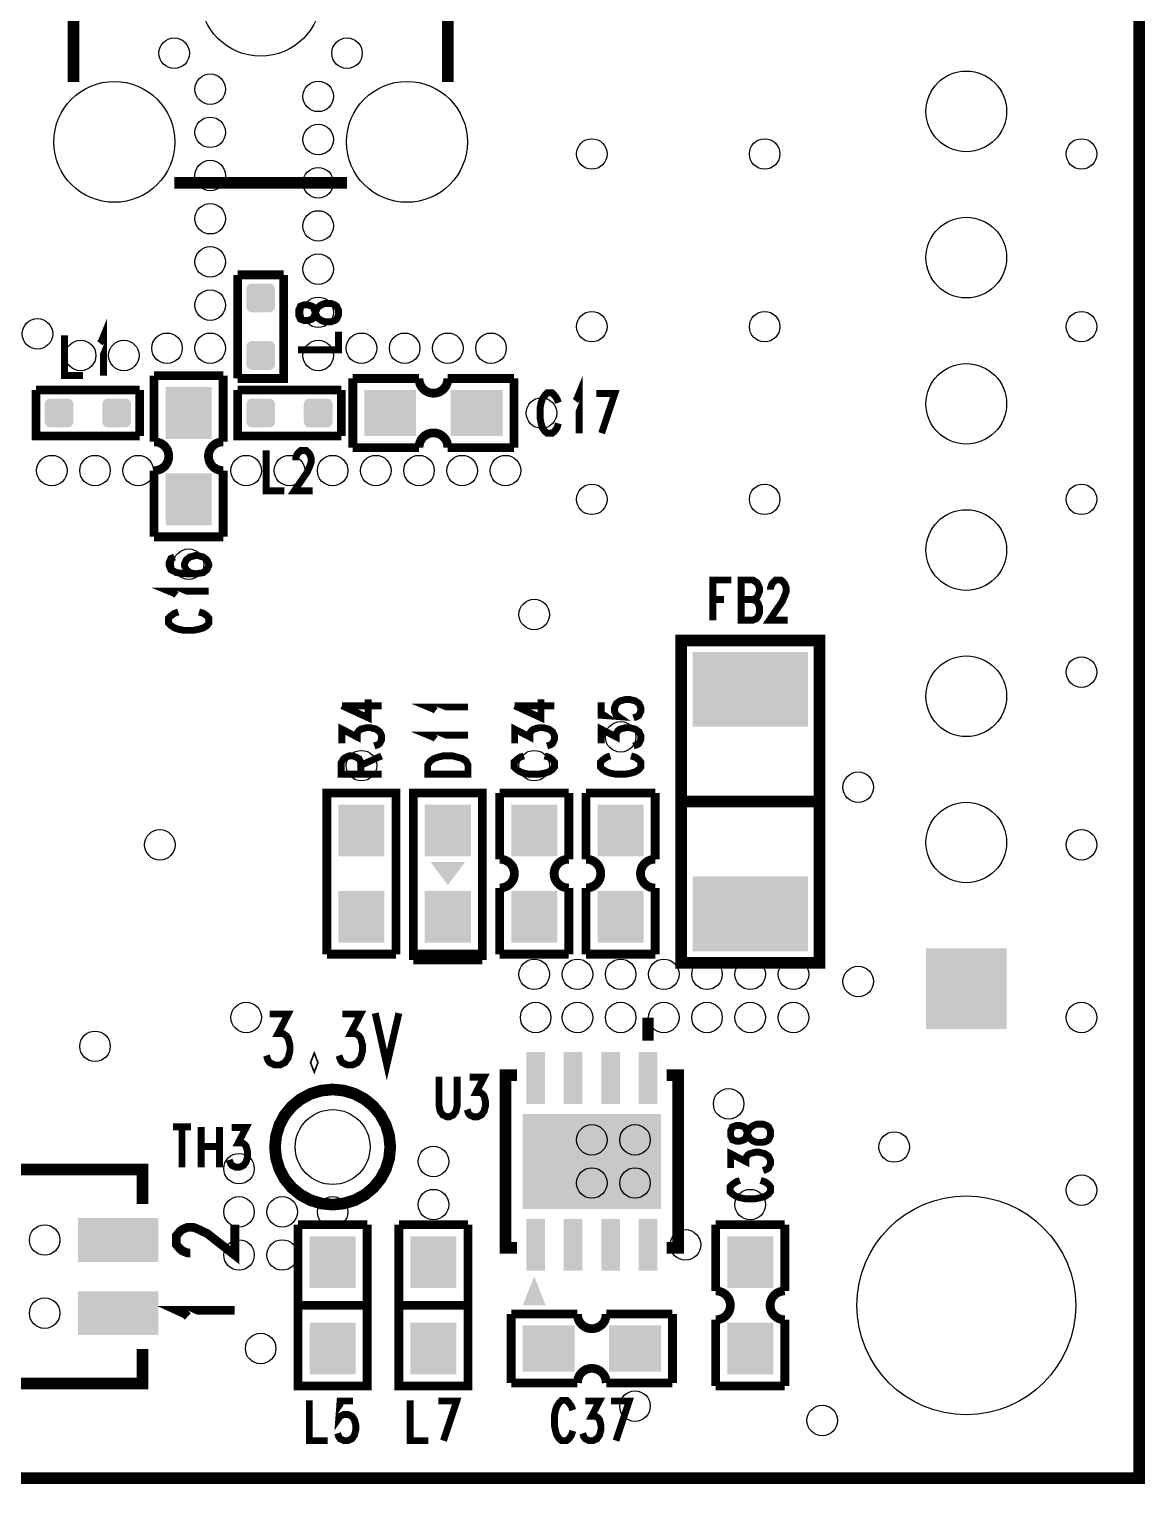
# Model space of a CAD drawing. Extents: x -0.1 to 57.1, y -0.1 to 42.5.
# Drawn here: x 37.73 to 57.1, y -0.1 to 25.17 of the extents above; entities that cross this region are included whole.
import ezdxf

# ---------------------------------------------------------------- set-up
doc = ezdxf.new("R2010")
doc.units = 0
doc.layers.get('0').update_dxf_attribs({"linetype": 'CONTINUOUS'})
doc.layers.add('02_ASSY1_GBR', color=6, linetype='CONTINUOUS')

# ---------------------------------------------------------------- blocks, each defined once
blk = doc.blocks.new('ROUND_13')
blk.add_circle((0, 0), 0.7)
blk = doc.blocks.new('ROUND_125')
blk.add_circle((0, 0), 1.9)
blk = doc.blocks.new('SQUARE_126')
blk.add_solid([(0.7, 0.7), (0.7, -0.7), (-0.7, 0.7), (-0.7, -0.7)])
blk = doc.blocks.new('ROUND_127')
blk.add_circle((0, 0), 0.65)
blk = doc.blocks.new('ROUND_128')
blk.add_circle((0, 0), 1.05)
blk = doc.blocks.new('RECTANGLE_132')
blk.add_solid([(0.4, 0.45), (0.4, -0.45), (-0.4, 0.45), (-0.4, -0.45)])
blk = doc.blocks.new('RECTANGLE_138')
blk.add_solid([(0.45, 0.4), (0.45, -0.4), (-0.45, 0.4), (-0.45, -0.4)])
blk = doc.blocks.new('RECTANGLE_140')
blk.add_solid([(0.6985, 0.381), (0.6985, -0.381), (-0.6985, 0.381), (-0.6985, -0.381)])
blk = doc.blocks.new('RECTANGLE_142')
blk.add_solid([(0.1625, 0.45), (0.1625, -0.45), (-0.1625, 0.45), (-0.1625, -0.45)])
blk = doc.blocks.new('RECTANGLE_143')
blk.add_solid([(1.2, 0.825), (1.2, -0.825), (-1.2, 0.825), (-1.2, -0.825)])
blk = doc.blocks.new('RECTANGLE_144')
blk.add_solid([(1, 0.65), (1, -0.65), (-1, 0.65), (-1, -0.65)])
blk = doc.blocks.new('ROUND_177')
blk.add_circle((0, 0), 0.265)

msp = doc.modelspace()

# ---------------------------------------------------------------- linework, layer by layer
at = {"layer": '02_ASSY1_GBR'}
for points, const_width in [([(0, 0), (57, 0), (57, 35), (0, 35), (0, 0)], 0.2032), ([(38.5, 27.25), (38.5, 24.25)], 0.2032), ([(45, 27.25), (45, 24.25)], 0.2032), ([(40.25, 22.5), (43.25, 22.5)], 0.2032), ([(42.15, 20.9), (42.15, 19.1), (41.35, 19.1)], 0.1524), ([(41.35, 20.9), (42.15, 20.9)], 0.1524), ([(41.35, 19.1), (41.35, 20.9)], 0.1524), ([(42.411, 20.197), (42.442, 20.13), (42.506, 20.108), (42.57, 20.108), (42.644, 20.13), (42.676, 20.175), (42.708, 20.267), (42.739, 20.334), (42.803, 20.379), (42.867, 20.404), (42.973, 20.404), (43.036, 20.379), (43.068, 20.356), (43.1, 20.29), (43.1, 20.197), (43.068, 20.13), (43.036, 20.108), (42.973, 20.086), (42.867, 20.086), (42.803, 20.108), (42.739, 20.153), (42.708, 20.22), (42.676, 20.312), (42.644, 20.356), (42.57, 20.379), (42.506, 20.379), (42.442, 20.356), (42.411, 20.29), (42.411, 20.197)], 0.12), ([(38.96, 19.712), (38.985, 19.744), (39.024, 19.839), (39.024, 19.15)], 0.12), ([(42.4, 19.596), (43.1, 19.596), (43.1, 19.914)], 0.12), ([(38.346, 19.85), (38.346, 19.15), (38.664, 19.15)], 0.12), ([(39.9, 19.15), (41.1, 19.15)], 0.1524), ([(39.9, 19.15), (39.9, 18)], 0.1524), ([(41.1, 19.15), (41.1, 18)], 0.1524), ([(39.65, 18.1), (37.85, 18.1), (37.85, 18.9)], 0.1524), ([(37.85, 18.9), (39.65, 18.9)], 0.1524), ([(39.65, 18.9), (39.65, 18.1)], 0.1524), ([(43.15, 18.1), (41.35, 18.1), (41.35, 18.9)], 0.1524), ([(41.35, 18.9), (43.15, 18.9)], 0.1524), ([(43.15, 18.9), (43.15, 18.1)], 0.1524), ([(43.35, 17.9), (43.35, 19.1)], 0.1524), ([(43.35, 19.1), (44.5, 19.1)], 0.1524), ([(45, 19.1), (44.999, 19.075), (44.996, 19.051), (44.99, 19.026), (44.982, 19.003), (44.972, 18.98), (44.96, 18.959), (44.945, 18.939), (44.929, 18.92), (44.91, 18.903), (44.89, 18.888), (44.869, 18.875), (44.847, 18.864), (44.823, 18.856), (44.799, 18.85), (44.775, 18.846), (44.75, 18.845), (44.725, 18.846), (44.701, 18.85), (44.677, 18.856), (44.653, 18.864), (44.631, 18.875), (44.61, 18.888), (44.59, 18.903), (44.571, 18.92), (44.555, 18.939), (44.54, 18.959), (44.528, 18.98), (44.518, 19.003), (44.51, 19.026), (44.504, 19.051), (44.501, 19.075), (44.5, 19.1)], 0.1524), ([(45, 19.1), (46.15, 19.1)], 0.1524), ([(46.15, 17.9), (46.15, 19.1)], 0.1524), ([(47.215, 18.712), (47.24, 18.744), (47.279, 18.839), (47.279, 18.15)], 0.12), ([(46.919, 18.68), (46.897, 18.744), (46.852, 18.808), (46.811, 18.85), (46.725, 18.85), (46.684, 18.808), (46.642, 18.744), (46.62, 18.68), (46.601, 18.585), (46.601, 18.415), (46.62, 18.32), (46.642, 18.245), (46.684, 18.182), (46.725, 18.15), (46.811, 18.15), (46.852, 18.182), (46.897, 18.245), (46.919, 18.32)], 0.12), ([(47.581, 18.839), (47.899, 18.839), (47.67, 18.15)], 0.12), ([(44.5, 17.9), (44.501, 17.925), (44.504, 17.949), (44.51, 17.974), (44.518, 17.997), (44.528, 18.02), (44.54, 18.041), (44.555, 18.061), (44.571, 18.08), (44.59, 18.097), (44.61, 18.112), (44.631, 18.125), (44.653, 18.136), (44.677, 18.144), (44.701, 18.15), (44.725, 18.154), (44.75, 18.155), (44.775, 18.154), (44.799, 18.15), (44.823, 18.144), (44.847, 18.136), (44.869, 18.125), (44.89, 18.112), (44.91, 18.097), (44.929, 18.08), (44.945, 18.061), (44.96, 18.041), (44.972, 18.02), (44.982, 17.997), (44.99, 17.974), (44.996, 17.949), (44.999, 17.925), (45, 17.9)], 0.1524), ([(39.9, 18), (39.925, 17.999), (39.949, 17.996), (39.974, 17.99), (39.997, 17.982), (40.02, 17.972), (40.041, 17.96), (40.061, 17.945), (40.08, 17.929), (40.097, 17.91), (40.112, 17.89), (40.125, 17.869), (40.136, 17.847), (40.144, 17.823), (40.15, 17.799), (40.154, 17.775), (40.155, 17.75), (40.154, 17.725), (40.15, 17.701), (40.144, 17.677), (40.136, 17.653), (40.125, 17.631), (40.112, 17.61), (40.097, 17.59), (40.08, 17.571), (40.061, 17.555), (40.041, 17.54), (40.02, 17.528), (39.997, 17.518), (39.974, 17.51), (39.949, 17.504), (39.925, 17.501), (39.9, 17.5)], 0.1524), ([(41.1, 17.5), (41.075, 17.501), (41.051, 17.504), (41.026, 17.51), (41.003, 17.518), (40.98, 17.528), (40.959, 17.54), (40.939, 17.555), (40.92, 17.571), (40.903, 17.59), (40.888, 17.61), (40.875, 17.631), (40.864, 17.653), (40.856, 17.677), (40.85, 17.701), (40.846, 17.725), (40.845, 17.75), (40.846, 17.775), (40.85, 17.799), (40.856, 17.823), (40.864, 17.847), (40.875, 17.869), (40.888, 17.89), (40.903, 17.91), (40.92, 17.929), (40.939, 17.945), (40.959, 17.96), (40.98, 17.972), (41.003, 17.982), (41.026, 17.99), (41.051, 17.996), (41.075, 17.999), (41.1, 18)], 0.1524), ([(43.35, 17.9), (44.5, 17.9)], 0.1524), ([(45, 17.9), (46.15, 17.9)], 0.1524), ([(41.846, 17.85), (41.846, 17.15), (42.164, 17.15)], 0.12), ([(42.358, 17.68), (42.358, 17.712), (42.38, 17.776), (42.403, 17.808), (42.447, 17.85), (42.54, 17.85), (42.584, 17.808), (42.606, 17.776), (42.629, 17.712), (42.629, 17.648), (42.606, 17.585), (42.562, 17.479), (42.336, 17.15), (42.654, 17.15)], 0.12), ([(39.9, 17.5), (39.9, 16.35)], 0.1524), ([(41.1, 17.5), (41.1, 16.35)], 0.1524), ([(39.9, 16.35), (41.1, 16.35)], 0.1524), ([(40.256, 15.999), (40.192, 15.973), (40.161, 15.9), (40.161, 15.852), (40.192, 15.779), (40.288, 15.728), (40.458, 15.706), (40.617, 15.706), (40.755, 15.728), (40.818, 15.779), (40.85, 15.852), (40.85, 15.875), (40.818, 15.948), (40.755, 15.999), (40.659, 16.024), (40.617, 16.024), (40.521, 15.999), (40.458, 15.948), (40.426, 15.875), (40.426, 15.852), (40.458, 15.779), (40.521, 15.728), (40.617, 15.706)], 0.12), ([(40.288, 15.34), (40.256, 15.365), (40.161, 15.404), (40.85, 15.404)], 0.12), ([(49.919, 15.6), (49.601, 15.6), (49.601, 14.9)], 0.12), ([(50.091, 15.261), (50.295, 15.261), (50.361, 15.229), (50.384, 15.197), (50.409, 15.133), (50.409, 15.027), (50.384, 14.964), (50.361, 14.932), (50.295, 14.9), (50.091, 14.9), (50.091, 15.6), (50.295, 15.6), (50.361, 15.558), (50.384, 15.526), (50.409, 15.462), (50.409, 15.398), (50.384, 15.335), (50.361, 15.292), (50.295, 15.261)], 0.12), ([(50.603, 15.43), (50.603, 15.462), (50.625, 15.526), (50.648, 15.558), (50.692, 15.6), (50.785, 15.6), (50.829, 15.558), (50.851, 15.526), (50.874, 15.462), (50.874, 15.398), (50.851, 15.335), (50.807, 15.229), (50.581, 14.9), (50.899, 14.9)], 0.12), ([(49.601, 15.261), (49.795, 15.261)], 0.12), ([(40.32, 15.044), (40.256, 15.022), (40.192, 14.977), (40.15, 14.936), (40.15, 14.85), (40.192, 14.809), (40.256, 14.767), (40.32, 14.745), (40.415, 14.726), (40.585, 14.726), (40.68, 14.745), (40.755, 14.767), (40.818, 14.809), (40.85, 14.85), (40.85, 14.936), (40.818, 14.977), (40.755, 15.022), (40.68, 15.044)], 0.12), ([(51.45, 14.55), (51.45, 8.95), (49.05, 8.95), (49.05, 14.55), (51.45, 14.55)], 0.2032), ([(43.161, 13.416), (43.617, 13.206), (43.617, 13.524)], 0.12), ([(43.161, 13.416), (43.85, 13.416)], 0.12), ([(44.788, 13.33), (44.756, 13.355), (44.661, 13.394), (45.35, 13.394)], 0.12), ([(46.161, 13.416), (46.617, 13.206), (46.617, 13.524)], 0.12), ([(46.161, 13.416), (46.85, 13.416)], 0.12), ([(47.661, 13.476), (47.661, 13.25), (47.958, 13.228), (47.926, 13.25), (47.894, 13.317), (47.894, 13.384), (47.926, 13.454), (47.989, 13.499), (48.085, 13.524), (48.159, 13.524), (48.255, 13.499), (48.318, 13.454), (48.35, 13.384), (48.35, 13.317), (48.318, 13.25), (48.286, 13.228), (48.223, 13.206)], 0.12), ([(43.161, 12.76), (43.161, 13.009), (43.426, 12.872), (43.426, 12.942), (43.458, 12.986), (43.489, 13.009), (43.585, 13.034), (43.659, 13.034), (43.755, 13.009), (43.818, 12.964), (43.85, 12.897), (43.85, 12.827), (43.818, 12.76), (43.786, 12.738), (43.723, 12.716)], 0.12), ([(44.788, 12.84), (44.756, 12.865), (44.661, 12.904), (45.35, 12.904)], 0.12), ([(46.161, 12.76), (46.161, 13.009), (46.426, 12.872), (46.426, 12.942), (46.458, 12.986), (46.489, 13.009), (46.585, 13.034), (46.659, 13.034), (46.755, 13.009), (46.818, 12.964), (46.85, 12.897), (46.85, 12.827), (46.818, 12.76), (46.786, 12.738), (46.723, 12.716)], 0.12), ([(47.661, 12.76), (47.661, 13.009), (47.926, 12.872), (47.926, 12.942), (47.958, 12.986), (47.989, 13.009), (48.085, 13.034), (48.159, 13.034), (48.255, 13.009), (48.318, 12.964), (48.35, 12.897), (48.35, 12.827), (48.318, 12.76), (48.286, 12.738), (48.223, 12.716)], 0.12), ([(43.85, 12.226), (43.15, 12.226), (43.15, 12.43), (43.192, 12.496), (43.224, 12.519), (43.288, 12.544), (43.352, 12.544), (43.415, 12.519), (43.458, 12.496), (43.489, 12.43), (43.489, 12.226)], 0.12), ([(43.489, 12.382), (43.85, 12.544)], 0.12), ([(44.65, 12.226), (44.65, 12.385), (44.692, 12.452), (44.756, 12.496), (44.82, 12.519), (44.915, 12.544), (45.085, 12.544), (45.18, 12.519), (45.255, 12.496), (45.318, 12.452), (45.35, 12.385), (45.35, 12.226), (44.65, 12.226)], 0.12), ([(46.32, 12.544), (46.256, 12.522), (46.192, 12.477), (46.15, 12.436), (46.15, 12.35), (46.192, 12.309), (46.256, 12.267), (46.32, 12.245), (46.415, 12.226), (46.585, 12.226), (46.68, 12.245), (46.755, 12.267), (46.818, 12.309), (46.85, 12.35), (46.85, 12.436), (46.818, 12.477), (46.755, 12.522), (46.68, 12.544)], 0.12), ([(47.82, 12.544), (47.756, 12.522), (47.692, 12.477), (47.65, 12.436), (47.65, 12.35), (47.692, 12.309), (47.756, 12.267), (47.82, 12.245), (47.915, 12.226), (48.085, 12.226), (48.18, 12.245), (48.255, 12.267), (48.318, 12.309), (48.35, 12.35), (48.35, 12.436), (48.318, 12.477), (48.255, 12.522), (48.18, 12.544)], 0.12), ([(42.9, 9.1), (42.9, 11.9), (44.1, 11.9), (44.1, 9.1)], 0.1524), ([(45.6, 11.9), (44.4, 11.9), (44.4, 9.1), (45.6, 9.1), (45.6, 11.9)], 0.1524), ([(45.9, 11.9), (47.1, 11.9)], 0.1524), ([(45.9, 11.9), (45.9, 10.75)], 0.1524), ([(47.1, 11.9), (47.1, 10.75)], 0.1524), ([(47.4, 11.9), (48.6, 11.9)], 0.1524), ([(47.4, 11.9), (47.4, 10.75)], 0.1524), ([(48.6, 11.9), (48.6, 10.75)], 0.1524), ([(51.45, 11.75), (49.05, 11.75)], 0.2032), ([(45.9, 10.75), (45.925, 10.749), (45.949, 10.746), (45.974, 10.74), (45.997, 10.732), (46.02, 10.722), (46.041, 10.71), (46.061, 10.695), (46.08, 10.679), (46.097, 10.66), (46.112, 10.64), (46.125, 10.619), (46.136, 10.597), (46.144, 10.573), (46.15, 10.549), (46.154, 10.525), (46.155, 10.5), (46.154, 10.475), (46.15, 10.451), (46.144, 10.427), (46.136, 10.403), (46.125, 10.381), (46.112, 10.36), (46.097, 10.34), (46.08, 10.321), (46.061, 10.305), (46.041, 10.29), (46.02, 10.278), (45.997, 10.268), (45.974, 10.26), (45.949, 10.254), (45.925, 10.251), (45.9, 10.25)], 0.1524), ([(47.1, 10.25), (47.075, 10.251), (47.051, 10.254), (47.026, 10.26), (47.003, 10.268), (46.98, 10.278), (46.959, 10.29), (46.939, 10.305), (46.92, 10.321), (46.903, 10.34), (46.888, 10.36), (46.875, 10.381), (46.864, 10.403), (46.856, 10.427), (46.85, 10.451), (46.846, 10.475), (46.845, 10.5), (46.846, 10.525), (46.85, 10.549), (46.856, 10.573), (46.864, 10.597), (46.875, 10.619), (46.888, 10.64), (46.903, 10.66), (46.92, 10.679), (46.939, 10.695), (46.959, 10.71), (46.98, 10.722), (47.003, 10.732), (47.026, 10.74), (47.051, 10.746), (47.075, 10.749), (47.1, 10.75)], 0.1524), ([(47.4, 10.75), (47.425, 10.749), (47.449, 10.746), (47.474, 10.74), (47.497, 10.732), (47.52, 10.722), (47.541, 10.71), (47.561, 10.695), (47.58, 10.679), (47.597, 10.66), (47.612, 10.64), (47.625, 10.619), (47.636, 10.597), (47.644, 10.573), (47.65, 10.549), (47.654, 10.525), (47.655, 10.5), (47.654, 10.475), (47.65, 10.451), (47.644, 10.427), (47.636, 10.403), (47.625, 10.381), (47.612, 10.36), (47.597, 10.34), (47.58, 10.321), (47.561, 10.305), (47.541, 10.29), (47.52, 10.278), (47.497, 10.268), (47.474, 10.26), (47.449, 10.254), (47.425, 10.251), (47.4, 10.25)], 0.1524), ([(48.6, 10.25), (48.575, 10.251), (48.551, 10.254), (48.526, 10.26), (48.503, 10.268), (48.48, 10.278), (48.459, 10.29), (48.439, 10.305), (48.42, 10.321), (48.403, 10.34), (48.388, 10.36), (48.375, 10.381), (48.364, 10.403), (48.356, 10.427), (48.35, 10.451), (48.346, 10.475), (48.345, 10.5), (48.346, 10.525), (48.35, 10.549), (48.356, 10.573), (48.364, 10.597), (48.375, 10.619), (48.388, 10.64), (48.403, 10.66), (48.42, 10.679), (48.439, 10.695), (48.459, 10.71), (48.48, 10.722), (48.503, 10.732), (48.526, 10.74), (48.551, 10.746), (48.575, 10.749), (48.6, 10.75)], 0.1524), ([(45.9, 10.25), (45.9, 9.1)], 0.1524), ([(47.1, 10.25), (47.1, 9.1)], 0.1524), ([(47.4, 10.25), (47.4, 9.1)], 0.1524), ([(48.6, 10.25), (48.6, 9.1)], 0.1524), ([(44.1, 9.1), (42.9, 9.1)], 0.1524), ([(44.4, 9.1), (44.4, 9)], 0.1524), ([(45.6, 9.1), (45.6, 9)], 0.1524), ([(45.9, 9.1), (47.1, 9.1)], 0.1524), ([(47.4, 9.1), (48.6, 9.1)], 0.1524), ([(45.6, 9), (44.4, 9)], 0.1524), ([(41.908, 8.061), (42.227, 8.061), (42.051, 7.72), (42.141, 7.72), (42.198, 7.68), (42.227, 7.639), (42.26, 7.516), (42.26, 7.42), (42.227, 7.298), (42.17, 7.216), (42.084, 7.175), (41.994, 7.175), (41.908, 7.216), (41.879, 7.257), (41.85, 7.339)], 0.12), ([(43.168, 8.061), (43.487, 8.061), (43.311, 7.72), (43.401, 7.72), (43.458, 7.68), (43.487, 7.639), (43.52, 7.516), (43.52, 7.42), (43.487, 7.298), (43.43, 7.216), (43.344, 7.175), (43.254, 7.175), (43.168, 7.216), (43.139, 7.257), (43.11, 7.339)], 0.12), ([(43.74, 8.075), (43.941, 7.175), (44.15, 8.075)], 0.12), ([(48.475, 8), (48.475, 7.6)], 0.19939), ([(42.681, 7.257), (42.665, 7.216), (42.681, 7.175), (42.697, 7.216), (42.681, 7.257)], 0.12), ([(46.2, 7), (46, 7), (46, 4), (46.2, 4)], 0.2032), ([(48.8, 7), (49, 7), (49, 4), (48.8, 4)], 0.2032), ([(42, 5.75), (42.019, 5.555), (42.076, 5.367), (42.169, 5.194), (42.293, 5.043), (42.444, 4.919), (42.617, 4.826), (42.805, 4.769), (43, 4.75), (43.195, 4.769), (43.383, 4.826), (43.556, 4.919), (43.707, 5.043), (43.831, 5.194), (43.924, 5.367), (43.981, 5.555), (44, 5.75), (43.981, 5.945), (43.924, 6.133), (43.831, 6.306), (43.707, 6.457), (43.556, 6.581), (43.383, 6.674), (43.195, 6.731), (43, 6.75), (42.805, 6.731), (42.617, 6.674), (42.444, 6.581), (42.293, 6.457), (42.169, 6.306), (42.076, 6.133), (42.019, 5.945), (42, 5.75)], 0.2032), ([(44.846, 6.975), (44.846, 6.477), (44.868, 6.37), (44.913, 6.307), (44.983, 6.275), (45.027, 6.275), (45.094, 6.307), (45.139, 6.37), (45.164, 6.477), (45.164, 6.975)], 0.12), ([(45.38, 6.964), (45.629, 6.964), (45.492, 6.699), (45.562, 6.699), (45.606, 6.667), (45.629, 6.636), (45.654, 6.54), (45.654, 6.466), (45.629, 6.37), (45.584, 6.307), (45.517, 6.275), (45.447, 6.275), (45.38, 6.307), (45.358, 6.339), (45.336, 6.402)], 0.12), ([(40.226, 6.1), (40.544, 6.1)], 0.12), ([(40.385, 6.1), (40.385, 5.4)], 0.12), ([(40.716, 6.1), (40.716, 5.4)], 0.12), ([(41.034, 6.1), (41.034, 5.4)], 0.12), ([(41.25, 6.089), (41.499, 6.089), (41.362, 5.824), (41.432, 5.824), (41.476, 5.792), (41.499, 5.761), (41.524, 5.665), (41.524, 5.591), (41.499, 5.495), (41.454, 5.432), (41.387, 5.4), (41.317, 5.4), (41.25, 5.432), (41.228, 5.464), (41.206, 5.527)], 0.12), ([(49.911, 5.942), (49.942, 5.875), (50.006, 5.853), (50.07, 5.853), (50.144, 5.875), (50.176, 5.92), (50.208, 6.012), (50.239, 6.079), (50.303, 6.124), (50.367, 6.149), (50.473, 6.149), (50.536, 6.124), (50.568, 6.101), (50.6, 6.035), (50.6, 5.942), (50.568, 5.875), (50.536, 5.853), (50.473, 5.831), (50.367, 5.831), (50.303, 5.853), (50.239, 5.898), (50.208, 5.965), (50.176, 6.057), (50.144, 6.101), (50.07, 6.124), (50.006, 6.124), (49.942, 6.101), (49.911, 6.035), (49.911, 5.942)], 0.12), ([(40.716, 5.761), (41.034, 5.761)], 0.12), ([(49.911, 5.385), (49.911, 5.634), (50.176, 5.497), (50.176, 5.567), (50.208, 5.611), (50.239, 5.634), (50.335, 5.659), (50.409, 5.659), (50.505, 5.634), (50.568, 5.589), (50.6, 5.522), (50.6, 5.452), (50.568, 5.385), (50.536, 5.363), (50.473, 5.341)], 0.12), ([(39.7, 4.76), (39.7, 5.36), (31.3, 5.36), (31.3, 4.76)], 0.2032), ([(50.07, 5.169), (50.006, 5.147), (49.942, 5.102), (49.9, 5.061), (49.9, 4.975), (49.942, 4.934), (50.006, 4.892), (50.07, 4.87), (50.165, 4.851), (50.335, 4.851), (50.43, 4.87), (50.505, 4.892), (50.568, 4.934), (50.6, 4.975), (50.6, 5.061), (50.568, 5.102), (50.505, 5.147), (50.43, 5.169)], 0.12), ([(40.532, 3.908), (40.486, 3.908), (40.394, 3.945), (40.348, 3.982), (40.286, 4.056), (40.286, 4.209), (40.348, 4.283), (40.394, 4.32), (40.486, 4.357), (40.578, 4.357), (40.671, 4.32), (40.825, 4.246), (41.302, 3.871), (41.302, 4.399)], 0.1524), ([(42.4, 4.4), (43.6, 4.4)], 0.1524), ([(43.6, 4.4), (43.6, 1.6), (42.4, 1.6), (42.4, 4.4)], 0.1524), ([(44.15, 4.4), (45.35, 4.4)], 0.1524), ([(45.35, 4.4), (45.35, 1.6), (44.15, 1.6), (44.15, 4.4)], 0.1524), ([(49.65, 4.4), (50.85, 4.4)], 0.1524), ([(49.65, 4.4), (49.65, 3.25)], 0.1524), ([(50.85, 4.4), (50.85, 3.25)], 0.1524), ([(49.65, 3.25), (49.675, 3.249), (49.699, 3.246), (49.724, 3.24), (49.747, 3.232), (49.77, 3.222), (49.791, 3.21), (49.811, 3.195), (49.83, 3.179), (49.847, 3.16), (49.862, 3.14), (49.875, 3.119), (49.886, 3.097), (49.894, 3.073), (49.9, 3.049), (49.904, 3.025), (49.905, 3), (49.904, 2.975), (49.9, 2.951), (49.894, 2.927), (49.886, 2.903), (49.875, 2.881), (49.862, 2.86), (49.847, 2.84), (49.83, 2.821), (49.811, 2.805), (49.791, 2.79), (49.77, 2.778), (49.747, 2.768), (49.724, 2.76), (49.699, 2.754), (49.675, 2.751), (49.65, 2.75)], 0.1524), ([(50.85, 2.75), (50.825, 2.751), (50.801, 2.754), (50.776, 2.76), (50.753, 2.768), (50.73, 2.778), (50.709, 2.79), (50.689, 2.805), (50.67, 2.821), (50.653, 2.84), (50.638, 2.86), (50.625, 2.881), (50.614, 2.903), (50.606, 2.927), (50.6, 2.951), (50.596, 2.975), (50.595, 3), (50.596, 3.025), (50.6, 3.049), (50.606, 3.073), (50.614, 3.097), (50.625, 3.119), (50.638, 3.14), (50.653, 3.16), (50.67, 3.179), (50.689, 3.195), (50.709, 3.21), (50.73, 3.222), (50.753, 3.232), (50.776, 3.24), (50.801, 3.246), (50.825, 3.249), (50.85, 3.25)], 0.1524), ([(42.4, 3), (43.6, 3)], 0.1524), ([(44.15, 3), (45.35, 3)], 0.1524), ([(40.486, 2.807), (40.44, 2.849), (40.301, 2.913), (41.302, 2.913)], 0.1524), ([(47.25, 2.85), (46.1, 2.85)], 0.1524), ([(46.1, 2.85), (46.1, 1.65)], 0.1524), ([(47.75, 2.85), (47.749, 2.825), (47.746, 2.801), (47.74, 2.776), (47.732, 2.753), (47.722, 2.73), (47.71, 2.709), (47.695, 2.689), (47.679, 2.67), (47.66, 2.653), (47.64, 2.638), (47.619, 2.625), (47.597, 2.614), (47.573, 2.606), (47.549, 2.6), (47.525, 2.596), (47.5, 2.595), (47.475, 2.596), (47.451, 2.6), (47.427, 2.606), (47.403, 2.614), (47.381, 2.625), (47.36, 2.638), (47.34, 2.653), (47.321, 2.67), (47.305, 2.689), (47.29, 2.709), (47.278, 2.73), (47.268, 2.753), (47.26, 2.776), (47.254, 2.801), (47.251, 2.825), (47.25, 2.85)], 0.1524), ([(48.9, 2.85), (47.75, 2.85)], 0.1524), ([(48.9, 2.85), (48.9, 1.65)], 0.1524), ([(49.65, 2.75), (49.65, 1.6)], 0.1524), ([(50.85, 2.75), (50.85, 1.6)], 0.1524), ([(31.3, 2.24), (31.3, 1.64), (39.7, 1.64), (39.7, 2.24)], 0.2032), ([(47.25, 1.65), (47.251, 1.675), (47.254, 1.699), (47.26, 1.724), (47.268, 1.747), (47.278, 1.77), (47.29, 1.791), (47.305, 1.811), (47.321, 1.83), (47.34, 1.847), (47.36, 1.862), (47.381, 1.875), (47.403, 1.886), (47.427, 1.894), (47.451, 1.9), (47.475, 1.904), (47.5, 1.905), (47.525, 1.904), (47.549, 1.9), (47.573, 1.894), (47.597, 1.886), (47.619, 1.875), (47.64, 1.862), (47.66, 1.847), (47.679, 1.83), (47.695, 1.811), (47.71, 1.791), (47.722, 1.77), (47.732, 1.747), (47.74, 1.724), (47.746, 1.699), (47.749, 1.675), (47.75, 1.65)], 0.1524), ([(47.25, 1.65), (46.1, 1.65)], 0.1524), ([(48.9, 1.65), (47.75, 1.65)], 0.1524), ([(49.65, 1.6), (50.85, 1.6)], 0.1524), ([(42.596, 1.35), (42.596, 0.65), (42.914, 0.65)], 0.12), ([(43.356, 1.339), (43.13, 1.339), (43.108, 1.042), (43.13, 1.074), (43.197, 1.106), (43.264, 1.106), (43.334, 1.074), (43.379, 1.011), (43.404, 0.915), (43.404, 0.841), (43.379, 0.745), (43.334, 0.682), (43.264, 0.65), (43.197, 0.65), (43.13, 0.682), (43.108, 0.714), (43.086, 0.777)], 0.12), ([(44.346, 1.35), (44.346, 0.65), (44.664, 0.65)], 0.12), ([(44.836, 1.339), (45.154, 1.339), (44.925, 0.65)], 0.12), ([(47.169, 1.18), (47.147, 1.244), (47.102, 1.308), (47.061, 1.35), (46.975, 1.35), (46.934, 1.308), (46.892, 1.244), (46.87, 1.18), (46.851, 1.085), (46.851, 0.915), (46.87, 0.82), (46.892, 0.745), (46.934, 0.682), (46.975, 0.65), (47.061, 0.65), (47.102, 0.682), (47.147, 0.745), (47.169, 0.82)], 0.12), ([(47.385, 1.339), (47.634, 1.339), (47.497, 1.074), (47.567, 1.074), (47.611, 1.042), (47.634, 1.011), (47.659, 0.915), (47.659, 0.841), (47.634, 0.745), (47.589, 0.682), (47.522, 0.65), (47.452, 0.65), (47.385, 0.682), (47.363, 0.714), (47.341, 0.777)], 0.12), ([(47.831, 1.339), (48.149, 1.339), (47.92, 0.65)], 0.12)]:
    msp.add_lwpolyline(points, dxfattribs=dict(at, const_width=const_width))
for points in [[(41.529014, 20.72101), (41.543992, 20.732994), (41.970982, 20.72101), (41.956006, 20.732994)], [(41.543992, 20.732994), (41.544016, 20.733006), (41.956006, 20.732994), (41.95599, 20.733006)], [(41.544016, 20.733006), (41.561996, 20.741996), (41.95599, 20.733006), (41.938008, 20.741996)], [(41.561996, 20.741996), (41.562012, 20.742004), (41.938008, 20.741996), (41.937984, 20.742004)], [(41.562012, 20.742004), (41.579988, 20.747996), (41.937984, 20.742004), (41.920002, 20.747996)], [(41.579988, 20.747996), (41.580026, 20.748), (41.920002, 20.747996), (41.919988, 20.748)], [(41.580026, 20.748), (41.600004, 20.75), (41.919988, 20.748), (41.900006, 20.75)], [(41.5, 20.650006), (41.502, 20.669988), (42, 20.650006), (41.998, 20.669988)], [(41.5, 20.649996), (41.5, 20.650006), (42, 20.649996), (42, 20.650006)], [(41.5, 20.349994), (41.5, 20.649996), (42, 20.349994), (42, 20.649996)], [(41.502, 20.669988), (41.502006, 20.670012), (41.998, 20.669988), (41.997996, 20.670012)], [(41.502006, 20.670012), (41.507996, 20.687988), (41.997996, 20.670012), (41.992004, 20.687988)], [(41.507996, 20.687988), (41.508004, 20.688008), (41.992004, 20.687988), (41.991994, 20.688008)], [(41.508004, 20.688008), (41.516994, 20.70599), (41.991994, 20.688008), (41.983004, 20.70599)], [(41.516994, 20.70599), (41.517008, 20.706008), (41.983004, 20.70599), (41.982994, 20.706008)], [(41.517008, 20.706008), (41.528994, 20.720986), (41.982994, 20.706008), (41.97101, 20.720986)], [(41.528994, 20.720986), (41.529014, 20.72101), (41.97101, 20.720986), (41.970982, 20.72101)], [(41.5, 20.349992), (41.5, 20.349994), (41.999998, 20.349992), (42, 20.349994)], [(41.501998, 20.330016), (41.5, 20.349992), (41.997996, 20.330016), (41.999998, 20.349992)], [(41.50201, 20.329984), (41.501998, 20.330016), (41.997994, 20.329984), (41.997996, 20.330016)], [(41.507996, 20.312012), (41.50201, 20.329984), (41.992002, 20.312012), (41.997994, 20.329984)], [(41.508006, 20.311992), (41.507996, 20.312012), (41.991996, 20.311992), (41.992002, 20.312012)], [(41.516992, 20.294014), (41.508006, 20.311992), (41.983004, 20.294014), (41.991996, 20.311992)], [(41.517014, 20.293988), (41.516992, 20.294014), (41.982992, 20.293988), (41.983004, 20.294014)], [(41.52899, 20.279014), (41.517014, 20.293988), (41.971004, 20.279014), (41.982992, 20.293988)], [(41.52902, 20.27899), (41.52899, 20.279014), (41.970986, 20.27899), (41.971004, 20.279014)], [(41.543988, 20.267008), (41.52902, 20.27899), (41.956006, 20.267008), (41.970986, 20.27899)], [(41.54402, 20.266992), (41.543988, 20.267008), (41.955986, 20.266992), (41.956006, 20.267008)], [(41.561992, 20.258004), (41.54402, 20.266992), (41.938004, 20.258004), (41.955986, 20.266992)], [(41.562016, 20.257996), (41.561992, 20.258004), (41.937988, 20.257996), (41.938004, 20.258004)], [(41.579984, 20.252006), (41.562016, 20.257996), (41.920008, 20.252006), (41.937988, 20.257996)], [(41.580064, 20.251998), (41.579984, 20.252006), (41.919984, 20.251998), (41.920008, 20.252006)], [(41.599994, 20.25), (41.580064, 20.251998), (41.899996, 20.25), (41.919984, 20.251998)], [(41.517008, 19.706008), (41.528994, 19.720986), (41.982994, 19.706008), (41.97101, 19.720986)], [(41.528994, 19.720986), (41.529014, 19.72101), (41.97101, 19.720986), (41.970982, 19.72101)], [(41.529014, 19.72101), (41.543992, 19.732994), (41.970982, 19.72101), (41.956006, 19.732994)], [(41.543992, 19.732994), (41.544016, 19.733006), (41.956006, 19.732994), (41.95599, 19.733006)], [(41.544016, 19.733006), (41.561996, 19.741996), (41.95599, 19.733006), (41.938008, 19.741996)], [(41.561996, 19.741996), (41.562012, 19.742004), (41.938008, 19.741996), (41.937984, 19.742004)], [(41.562012, 19.742004), (41.579988, 19.747996), (41.937984, 19.742004), (41.920002, 19.747996)], [(41.579988, 19.747996), (41.580026, 19.748), (41.920002, 19.747996), (41.919988, 19.748)], [(41.580026, 19.748), (41.600004, 19.75), (41.919988, 19.748), (41.900006, 19.75)], [(41.5, 19.650006), (41.502, 19.669988), (42, 19.650006), (41.998, 19.669988)], [(41.5, 19.649996), (41.5, 19.650006), (42, 19.649996), (42, 19.650006)], [(41.5, 19.349994), (41.5, 19.649996), (42, 19.349994), (42, 19.649996)], [(41.502, 19.669988), (41.502006, 19.670012), (41.998, 19.669988), (41.997996, 19.670012)], [(41.502006, 19.670012), (41.507996, 19.687988), (41.997996, 19.670012), (41.992004, 19.687988)], [(41.507996, 19.687988), (41.508004, 19.688008), (41.992004, 19.687988), (41.991994, 19.688008)], [(41.508004, 19.688008), (41.516994, 19.70599), (41.991994, 19.688008), (41.983004, 19.70599)], [(41.516994, 19.70599), (41.517008, 19.706008), (41.983004, 19.70599), (41.982994, 19.706008)], [(41.5, 19.349992), (41.5, 19.349994), (41.999998, 19.349992), (42, 19.349994)], [(41.501998, 19.330016), (41.5, 19.349992), (41.997996, 19.330016), (41.999998, 19.349992)], [(41.50201, 19.329984), (41.501998, 19.330016), (41.997994, 19.329984), (41.997996, 19.330016)], [(41.507996, 19.312012), (41.50201, 19.329984), (41.992002, 19.312012), (41.997994, 19.329984)], [(41.508006, 19.311992), (41.507996, 19.312012), (41.991996, 19.311992), (41.992002, 19.312012)], [(41.516992, 19.294014), (41.508006, 19.311992), (41.983004, 19.294014), (41.991996, 19.311992)], [(41.517014, 19.293988), (41.516992, 19.294014), (41.982992, 19.293988), (41.983004, 19.294014)], [(41.52899, 19.279014), (41.517014, 19.293988), (41.971004, 19.279014), (41.982992, 19.293988)], [(41.52902, 19.27899), (41.52899, 19.279014), (41.970986, 19.27899), (41.971004, 19.279014)], [(41.543988, 19.267008), (41.52902, 19.27899), (41.956006, 19.267008), (41.970986, 19.27899)], [(41.54402, 19.266992), (41.543988, 19.267008), (41.955986, 19.266992), (41.956006, 19.267008)], [(41.561992, 19.258004), (41.54402, 19.266992), (41.938004, 19.258004), (41.955986, 19.266992)], [(41.562016, 19.257996), (41.561992, 19.258004), (41.937988, 19.257996), (41.938004, 19.258004)], [(41.579984, 19.252006), (41.562016, 19.257996), (41.920008, 19.252006), (41.937988, 19.257996)], [(41.580064, 19.251998), (41.579984, 19.252006), (41.919984, 19.251998), (41.920008, 19.252006)], [(41.599994, 19.25), (41.580064, 19.251998), (41.899996, 19.25), (41.919984, 19.251998)], [(38.008004, 18.688008), (38.016994, 18.70599), (38.491994, 18.688008), (38.483004, 18.70599)], [(38.016994, 18.70599), (38.017008, 18.706008), (38.483004, 18.70599), (38.482994, 18.706008)], [(38.017008, 18.706008), (38.028994, 18.720986), (38.482994, 18.706008), (38.47101, 18.720986)], [(38.028994, 18.720986), (38.029014, 18.72101), (38.47101, 18.720986), (38.470982, 18.72101)], [(38.029014, 18.72101), (38.043992, 18.732994), (38.470982, 18.72101), (38.456006, 18.732994)], [(38.043992, 18.732994), (38.044016, 18.733006), (38.456006, 18.732994), (38.45599, 18.733006)], [(38.044016, 18.733006), (38.061996, 18.741996), (38.45599, 18.733006), (38.438008, 18.741996)], [(38.061996, 18.741996), (38.062012, 18.742004), (38.438008, 18.741996), (38.437984, 18.742004)], [(38.062012, 18.742004), (38.079988, 18.747996), (38.437984, 18.742004), (38.420002, 18.747996)], [(38.079988, 18.747996), (38.080026, 18.748), (38.420002, 18.747996), (38.419988, 18.748)], [(38.080026, 18.748), (38.100004, 18.75), (38.419988, 18.748), (38.400006, 18.75)], [(39.008004, 18.688008), (39.016994, 18.70599), (39.491994, 18.688008), (39.483004, 18.70599)], [(39.016994, 18.70599), (39.017008, 18.706008), (39.483004, 18.70599), (39.482994, 18.706008)], [(39.017008, 18.706008), (39.028994, 18.720986), (39.482994, 18.706008), (39.47101, 18.720986)], [(39.028994, 18.720986), (39.029014, 18.72101), (39.47101, 18.720986), (39.470982, 18.72101)], [(39.029014, 18.72101), (39.043992, 18.732994), (39.470982, 18.72101), (39.456006, 18.732994)], [(39.043992, 18.732994), (39.044016, 18.733006), (39.456006, 18.732994), (39.45599, 18.733006)], [(39.044016, 18.733006), (39.061996, 18.741996), (39.45599, 18.733006), (39.438008, 18.741996)], [(39.061996, 18.741996), (39.062012, 18.742004), (39.438008, 18.741996), (39.437984, 18.742004)], [(39.062012, 18.742004), (39.079988, 18.747996), (39.437984, 18.742004), (39.420002, 18.747996)], [(39.079988, 18.747996), (39.080026, 18.748), (39.420002, 18.747996), (39.419988, 18.748)], [(39.080026, 18.748), (39.100004, 18.75), (39.419988, 18.748), (39.400006, 18.75)], [(41.508004, 18.688008), (41.516994, 18.70599), (41.991994, 18.688008), (41.983004, 18.70599)], [(41.516994, 18.70599), (41.517008, 18.706008), (41.983004, 18.70599), (41.982994, 18.706008)], [(41.517008, 18.706008), (41.528994, 18.720986), (41.982994, 18.706008), (41.97101, 18.720986)], [(41.528994, 18.720986), (41.529014, 18.72101), (41.97101, 18.720986), (41.970982, 18.72101)], [(41.529014, 18.72101), (41.543992, 18.732994), (41.970982, 18.72101), (41.956006, 18.732994)], [(41.543992, 18.732994), (41.544016, 18.733006), (41.956006, 18.732994), (41.95599, 18.733006)], [(41.544016, 18.733006), (41.561996, 18.741996), (41.95599, 18.733006), (41.938008, 18.741996)], [(41.561996, 18.741996), (41.562012, 18.742004), (41.938008, 18.741996), (41.937984, 18.742004)], [(41.562012, 18.742004), (41.579988, 18.747996), (41.937984, 18.742004), (41.920002, 18.747996)], [(41.579988, 18.747996), (41.580026, 18.748), (41.920002, 18.747996), (41.919988, 18.748)], [(41.580026, 18.748), (41.600004, 18.75), (41.919988, 18.748), (41.900006, 18.75)], [(42.508004, 18.688008), (42.516994, 18.70599), (42.991994, 18.688008), (42.983004, 18.70599)], [(42.516994, 18.70599), (42.517008, 18.706008), (42.983004, 18.70599), (42.982994, 18.706008)], [(42.517008, 18.706008), (42.528994, 18.720986), (42.982994, 18.706008), (42.97101, 18.720986)], [(42.528994, 18.720986), (42.529014, 18.72101), (42.97101, 18.720986), (42.970982, 18.72101)], [(42.529014, 18.72101), (42.543992, 18.732994), (42.970982, 18.72101), (42.956006, 18.732994)], [(42.543992, 18.732994), (42.544016, 18.733006), (42.956006, 18.732994), (42.95599, 18.733006)], [(42.544016, 18.733006), (42.561996, 18.741996), (42.95599, 18.733006), (42.938008, 18.741996)], [(42.561996, 18.741996), (42.562012, 18.742004), (42.938008, 18.741996), (42.937984, 18.742004)], [(42.562012, 18.742004), (42.579988, 18.747996), (42.937984, 18.742004), (42.920002, 18.747996)], [(42.579988, 18.747996), (42.580026, 18.748), (42.920002, 18.747996), (42.919988, 18.748)], [(42.580026, 18.748), (42.600004, 18.75), (42.919988, 18.748), (42.900006, 18.75)], [(38, 18.650006), (38.002, 18.669988), (38.5, 18.650006), (38.498, 18.669988)], [(38, 18.649996), (38, 18.650006), (38.5, 18.649996), (38.5, 18.650006)], [(38, 18.349994), (38, 18.649996), (38.5, 18.349994), (38.5, 18.649996)], [(38.002, 18.669988), (38.002006, 18.670012), (38.498, 18.669988), (38.497996, 18.670012)], [(38.002006, 18.670012), (38.007996, 18.687988), (38.497996, 18.670012), (38.492004, 18.687988)], [(38.007996, 18.687988), (38.008004, 18.688008), (38.492004, 18.687988), (38.491994, 18.688008)], [(39, 18.650006), (39.002, 18.669988), (39.5, 18.650006), (39.498, 18.669988)], [(39, 18.649996), (39, 18.650006), (39.5, 18.649996), (39.5, 18.650006)], [(39, 18.349994), (39, 18.649996), (39.5, 18.349994), (39.5, 18.649996)], [(39.002, 18.669988), (39.002006, 18.670012), (39.498, 18.669988), (39.497996, 18.670012)], [(39.002006, 18.670012), (39.007996, 18.687988), (39.497996, 18.670012), (39.492004, 18.687988)], [(39.007996, 18.687988), (39.008004, 18.688008), (39.492004, 18.687988), (39.491994, 18.688008)], [(41.5, 18.650006), (41.502, 18.669988), (42, 18.650006), (41.998, 18.669988)], [(41.5, 18.649996), (41.5, 18.650006), (42, 18.649996), (42, 18.650006)], [(41.5, 18.349994), (41.5, 18.649996), (42, 18.349994), (42, 18.649996)], [(41.502, 18.669988), (41.502006, 18.670012), (41.998, 18.669988), (41.997996, 18.670012)], [(41.502006, 18.670012), (41.507996, 18.687988), (41.997996, 18.670012), (41.992004, 18.687988)], [(41.507996, 18.687988), (41.508004, 18.688008), (41.992004, 18.687988), (41.991994, 18.688008)], [(42.5, 18.650006), (42.502, 18.669988), (43, 18.650006), (42.998, 18.669988)], [(42.5, 18.649996), (42.5, 18.650006), (43, 18.649996), (43, 18.650006)], [(42.5, 18.349994), (42.5, 18.649996), (43, 18.349994), (43, 18.649996)], [(42.502, 18.669988), (42.502006, 18.670012), (42.998, 18.669988), (42.997996, 18.670012)], [(42.502006, 18.670012), (42.507996, 18.687988), (42.997996, 18.670012), (42.992004, 18.687988)], [(42.507996, 18.687988), (42.508004, 18.688008), (42.992004, 18.687988), (42.991994, 18.688008)], [(38, 18.349992), (38, 18.349994), (38.499998, 18.349992), (38.5, 18.349994)], [(38.001998, 18.330016), (38, 18.349992), (38.497996, 18.330016), (38.499998, 18.349992)], [(38.00201, 18.329984), (38.001998, 18.330016), (38.497994, 18.329984), (38.497996, 18.330016)], [(38.007996, 18.312012), (38.00201, 18.329984), (38.492002, 18.312012), (38.497994, 18.329984)], [(38.008006, 18.311992), (38.007996, 18.312012), (38.491996, 18.311992), (38.492002, 18.312012)], [(38.016992, 18.294014), (38.008006, 18.311992), (38.483004, 18.294014), (38.491996, 18.311992)], [(38.017014, 18.293988), (38.016992, 18.294014), (38.482992, 18.293988), (38.483004, 18.294014)], [(38.02899, 18.279014), (38.017014, 18.293988), (38.471004, 18.279014), (38.482992, 18.293988)], [(38.02902, 18.27899), (38.02899, 18.279014), (38.470986, 18.27899), (38.471004, 18.279014)], [(38.043988, 18.267008), (38.02902, 18.27899), (38.456006, 18.267008), (38.470986, 18.27899)], [(38.04402, 18.266992), (38.043988, 18.267008), (38.455986, 18.266992), (38.456006, 18.267008)], [(38.061992, 18.258004), (38.04402, 18.266992), (38.438004, 18.258004), (38.455986, 18.266992)], [(38.062016, 18.257996), (38.061992, 18.258004), (38.437988, 18.257996), (38.438004, 18.258004)], [(38.079984, 18.252006), (38.062016, 18.257996), (38.420008, 18.252006), (38.437988, 18.257996)], [(38.080064, 18.251998), (38.079984, 18.252006), (38.419984, 18.251998), (38.420008, 18.252006)], [(38.099994, 18.25), (38.080064, 18.251998), (38.399996, 18.25), (38.419984, 18.251998)], [(39, 18.349992), (39, 18.349994), (39.499998, 18.349992), (39.5, 18.349994)], [(39.001998, 18.330016), (39, 18.349992), (39.497996, 18.330016), (39.499998, 18.349992)], [(39.00201, 18.329984), (39.001998, 18.330016), (39.497994, 18.329984), (39.497996, 18.330016)], [(39.007996, 18.312012), (39.00201, 18.329984), (39.492002, 18.312012), (39.497994, 18.329984)], [(39.008006, 18.311992), (39.007996, 18.312012), (39.491996, 18.311992), (39.492002, 18.312012)], [(39.016992, 18.294014), (39.008006, 18.311992), (39.483004, 18.294014), (39.491996, 18.311992)], [(39.017014, 18.293988), (39.016992, 18.294014), (39.482992, 18.293988), (39.483004, 18.294014)], [(39.02899, 18.279014), (39.017014, 18.293988), (39.471004, 18.279014), (39.482992, 18.293988)], [(39.02902, 18.27899), (39.02899, 18.279014), (39.470986, 18.27899), (39.471004, 18.279014)], [(39.043988, 18.267008), (39.02902, 18.27899), (39.456006, 18.267008), (39.470986, 18.27899)], [(39.04402, 18.266992), (39.043988, 18.267008), (39.455986, 18.266992), (39.456006, 18.267008)], [(39.061992, 18.258004), (39.04402, 18.266992), (39.438004, 18.258004), (39.455986, 18.266992)], [(39.062016, 18.257996), (39.061992, 18.258004), (39.437988, 18.257996), (39.438004, 18.258004)], [(39.079984, 18.252006), (39.062016, 18.257996), (39.420008, 18.252006), (39.437988, 18.257996)], [(39.080064, 18.251998), (39.079984, 18.252006), (39.419984, 18.251998), (39.420008, 18.252006)], [(39.099994, 18.25), (39.080064, 18.251998), (39.399996, 18.25), (39.419984, 18.251998)], [(41.5, 18.349992), (41.5, 18.349994), (41.999998, 18.349992), (42, 18.349994)], [(41.501998, 18.330016), (41.5, 18.349992), (41.997996, 18.330016), (41.999998, 18.349992)], [(41.50201, 18.329984), (41.501998, 18.330016), (41.997994, 18.329984), (41.997996, 18.330016)], [(41.507996, 18.312012), (41.50201, 18.329984), (41.992002, 18.312012), (41.997994, 18.329984)], [(41.508006, 18.311992), (41.507996, 18.312012), (41.991996, 18.311992), (41.992002, 18.312012)], [(41.516992, 18.294014), (41.508006, 18.311992), (41.983004, 18.294014), (41.991996, 18.311992)], [(41.517014, 18.293988), (41.516992, 18.294014), (41.982992, 18.293988), (41.983004, 18.294014)], [(41.52899, 18.279014), (41.517014, 18.293988), (41.971004, 18.279014), (41.982992, 18.293988)], [(41.52902, 18.27899), (41.52899, 18.279014), (41.970986, 18.27899), (41.971004, 18.279014)], [(41.543988, 18.267008), (41.52902, 18.27899), (41.956006, 18.267008), (41.970986, 18.27899)], [(41.54402, 18.266992), (41.543988, 18.267008), (41.955986, 18.266992), (41.956006, 18.267008)], [(41.561992, 18.258004), (41.54402, 18.266992), (41.938004, 18.258004), (41.955986, 18.266992)], [(41.562016, 18.257996), (41.561992, 18.258004), (41.937988, 18.257996), (41.938004, 18.258004)], [(41.579984, 18.252006), (41.562016, 18.257996), (41.920008, 18.252006), (41.937988, 18.257996)], [(41.580064, 18.251998), (41.579984, 18.252006), (41.919984, 18.251998), (41.920008, 18.252006)], [(41.599994, 18.25), (41.580064, 18.251998), (41.899996, 18.25), (41.919984, 18.251998)], [(42.5, 18.349992), (42.5, 18.349994), (42.999998, 18.349992), (43, 18.349994)], [(42.501998, 18.330016), (42.5, 18.349992), (42.997996, 18.330016), (42.999998, 18.349992)], [(42.50201, 18.329984), (42.501998, 18.330016), (42.997994, 18.329984), (42.997996, 18.330016)], [(42.507996, 18.312012), (42.50201, 18.329984), (42.992002, 18.312012), (42.997994, 18.329984)], [(42.508006, 18.311992), (42.507996, 18.312012), (42.991996, 18.311992), (42.992002, 18.312012)], [(42.516992, 18.294014), (42.508006, 18.311992), (42.983004, 18.294014), (42.991996, 18.311992)], [(42.517014, 18.293988), (42.516992, 18.294014), (42.982992, 18.293988), (42.983004, 18.294014)], [(42.52899, 18.279014), (42.517014, 18.293988), (42.971004, 18.279014), (42.982992, 18.293988)], [(42.52902, 18.27899), (42.52899, 18.279014), (42.970986, 18.27899), (42.971004, 18.279014)], [(42.543988, 18.267008), (42.52902, 18.27899), (42.956006, 18.267008), (42.970986, 18.27899)], [(42.54402, 18.266992), (42.543988, 18.267008), (42.955986, 18.266992), (42.956006, 18.267008)], [(42.561992, 18.258004), (42.54402, 18.266992), (42.938004, 18.258004), (42.955986, 18.266992)], [(42.562016, 18.257996), (42.561992, 18.258004), (42.937988, 18.257996), (42.938004, 18.258004)], [(42.579984, 18.252006), (42.562016, 18.257996), (42.920008, 18.252006), (42.937988, 18.257996)], [(42.580064, 18.251998), (42.579984, 18.252006), (42.919984, 18.251998), (42.920008, 18.252006)], [(42.599994, 18.25), (42.580064, 18.251998), (42.899996, 18.25), (42.919984, 18.251998)], [(44.700048, 10.699938), (45.299922, 10.699968), (45.299898, 10.699938), (45.299922, 10.699968)], [(44.999984, 10.300024), (44.700048, 10.699938), (44.999984, 10.300024), (45.299898, 10.699938)], [(46.300026, 3.000058), (46.500018, 3.499952), (46.699894, 3.000058), (46.500018, 3.499952)], [(46.699916, 3), (46.300026, 3.000058), (46.699916, 3), (46.699894, 3.000058)]]:
    msp.add_solid(points, dxfattribs=at)

# ---------------------------------------------------------------- block references
for name, p in [('ROUND_128', (41.75, 25.75)), ('ROUND_177', (40.25, 24.75)), ('ROUND_177', (43.25, 24.75)), ('ROUND_128', (39.21, 23.21)), ('ROUND_177', (40.875, 24.125)), ('ROUND_177', (42.75, 24)), ('ROUND_128', (44.29, 23.21)), ('ROUND_13', (54, 23.74)), ('ROUND_177', (40.875, 23.375)), ('ROUND_177', (42.75, 23.25)), ('ROUND_177', (47.5, 23)), ('ROUND_177', (50.5, 23)), ('ROUND_177', (56, 23)), ('ROUND_177', (40.875, 22.625)), ('ROUND_177', (42.75, 22.5)), ('ROUND_177', (40.875, 21.875)), ('ROUND_177', (42.75, 21.75)), ('ROUND_13', (54, 21.2)), ('ROUND_177', (40.875, 21.125)), ('ROUND_177', (42.75, 21)), ('ROUND_177', (40.875, 20.375)), ('ROUND_177', (42.75, 20.25)), ('ROUND_177', (47.5, 20)), ('ROUND_177', (50.5, 20)), ('ROUND_177', (56, 20)), ('ROUND_177', (37.875, 19.875)), ('ROUND_177', (38.625, 19.5)), ('ROUND_177', (39.375, 19.5)), ('ROUND_177', (40.125, 19.625)), ('ROUND_177', (40.875, 19.625)), ('ROUND_177', (42.75, 19.5)), ('ROUND_177', (43.5, 19.625)), ('ROUND_177', (44.25, 19.625)), ('ROUND_177', (45, 19.625)), ('ROUND_177', (45.75, 19.625)), ('ROUND_13', (54, 18.66)), ('RECTANGLE_132', (40.5, 18.5)), ('RECTANGLE_138', (44, 18.5)), ('RECTANGLE_138', (45.5, 18.5)), ('ROUND_177', (46.625, 18.5)), ('ROUND_177', (38.125, 17.5)), ('ROUND_177', (38.875, 17.5)), ('ROUND_177', (39.625, 17.5)), ('ROUND_177', (41.5, 17.5)), ('ROUND_177', (42.25, 17.5)), ('ROUND_177', (43, 17.5)), ('ROUND_177', (43.75, 17.5)), ('ROUND_177', (44.5, 17.5)), ('ROUND_177', (45.25, 17.5)), ('ROUND_177', (46, 17.5)), ('RECTANGLE_132', (40.5, 17)), ('ROUND_177', (47.5, 17)), ('ROUND_177', (50.5, 17)), ('ROUND_177', (56, 17)), ('ROUND_13', (54, 16.12)), ('ROUND_177', (40.5, 15.875)), ('ROUND_177', (46.5, 15)), ('RECTANGLE_144', (50.25, 13.7)), ('ROUND_13', (54, 13.58)), ('ROUND_177', (56, 14)), ('ROUND_177', (48, 12.875)), ('ROUND_177', (43.5, 12.375)), ('ROUND_177', (46.5, 12.375)), ('ROUND_177', (52.125, 12)), ('RECTANGLE_132', (43.5, 11.25)), ('RECTANGLE_132', (45, 11.25)), ('RECTANGLE_132', (46.5, 11.25)), ('RECTANGLE_132', (48, 11.25)), ('ROUND_13', (54, 11.04)), ('ROUND_177', (40, 11)), ('ROUND_177', (56, 11)), ('RECTANGLE_144', (50.25, 9.8)), ('RECTANGLE_132', (43.5, 9.75)), ('RECTANGLE_132', (45, 9.75)), ('RECTANGLE_132', (46.5, 9.75)), ('RECTANGLE_132', (48, 9.75)), ('SQUARE_126', (54, 8.5)), ('ROUND_177', (46.5, 8.75)), ('ROUND_177', (47.25, 8.75)), ('ROUND_177', (48, 8.75)), ('ROUND_177', (48.75, 8.75)), ('ROUND_177', (49.5, 8.75)), ('ROUND_177', (50.25, 8.75)), ('ROUND_177', (51, 8.75)), ('ROUND_177', (52.125, 8.625)), ('ROUND_177', (41.5, 8)), ('ROUND_177', (46.525, 8)), ('ROUND_177', (47.25, 8)), ('ROUND_177', (48, 8)), ('ROUND_177', (48.75, 8)), ('ROUND_177', (49.5, 8)), ('ROUND_177', (50.25, 8)), ('ROUND_177', (51, 8)), ('ROUND_177', (56, 8)), ('ROUND_177', (38.875, 7.5)), ('RECTANGLE_142', (46.525, 6.95)), ('RECTANGLE_142', (47.175, 6.95)), ('RECTANGLE_142', (47.825, 6.95)), ('RECTANGLE_142', (48.475, 6.95)), ('ROUND_177', (49.875, 6.5)), ('ROUND_127', (43, 5.75)), ('RECTANGLE_143', (47.5, 5.5)), ('ROUND_177', (47.5, 5.875)), ('ROUND_177', (48.25, 5.875)), ('ROUND_177', (52.75, 5.75)), ('ROUND_177', (41.375, 5.375)), ('ROUND_177', (44.75, 5.5)), ('ROUND_177', (47.5, 5.125)), ('ROUND_177', (48.25, 5.125)), ('ROUND_177', (56, 5)), ('ROUND_177', (41.375, 4.625)), ('ROUND_177', (42.125, 4.625)), ('ROUND_177', (43, 4.625)), ('ROUND_177', (44.75, 4.75)), ('ROUND_177', (50.25, 4.75)), ('ROUND_125', (54, 3)), ('ROUND_177', (38, 4.135)), ('RECTANGLE_140', (39.275, 4.135)), ('RECTANGLE_142', (46.525, 4.05)), ('RECTANGLE_142', (47.175, 4.05)), ('RECTANGLE_142', (47.825, 4.05)), ('RECTANGLE_142', (48.475, 4.05)), ('ROUND_177', (49.125, 4.05)), ('ROUND_177', (41.375, 3.875)), ('ROUND_177', (42.125, 3.875)), ('RECTANGLE_132', (43, 3.75)), ('RECTANGLE_132', (44.75, 3.75)), ('RECTANGLE_132', (50.25, 3.75)), ('ROUND_177', (38, 2.865)), ('RECTANGLE_140', (39.275, 2.865)), ('RECTANGLE_132', (43, 2.25)), ('RECTANGLE_132', (44.75, 2.25)), ('RECTANGLE_138', (46.75, 2.25)), ('RECTANGLE_138', (48.25, 2.25)), ('RECTANGLE_132', (50.25, 2.25)), ('ROUND_177', (41.75, 2.25)), ('ROUND_177', (48.25, 1.25)), ('ROUND_177', (51.5, 1))]:
    msp.add_blockref(name, p, dxfattribs=at)

doc.saveas('drawing.dxf')
